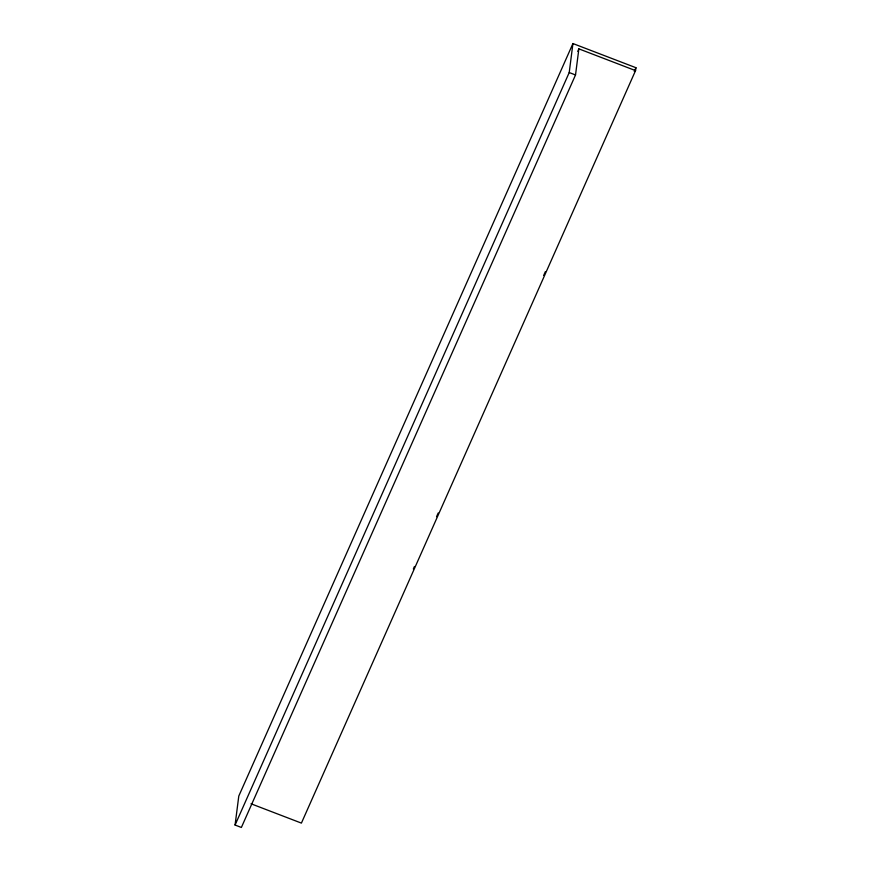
<?xml version="1.0" encoding="UTF-8"?>
<svg xmlns="http://www.w3.org/2000/svg" width="871" height="871" viewBox="0 0 871 871"><rect width="100%" height="100%" fill="white"/><g stroke="black" fill="none" stroke-linecap="round" stroke-linejoin="round"><path stroke-width="1.31" d="M635.547 70.616L578.867 48.863L575.524 74.96L241.376 827.45L235.072 825.033L238.796 796.04L572.933 43.55L635.928 67.709L635.547 70.616L301.41 823.106L251.011 803.77M235.072 825.033L569.22 72.543L572.933 43.55M577.756 51.356L578.867 48.863M413.344 568.959L414.454 566.477M436.545 516.721L438.2 512.986M543.689 275.421L545.344 271.698M634.262 71.444L635.928 67.709M569.22 72.543L575.524 74.96"/></g></svg>
